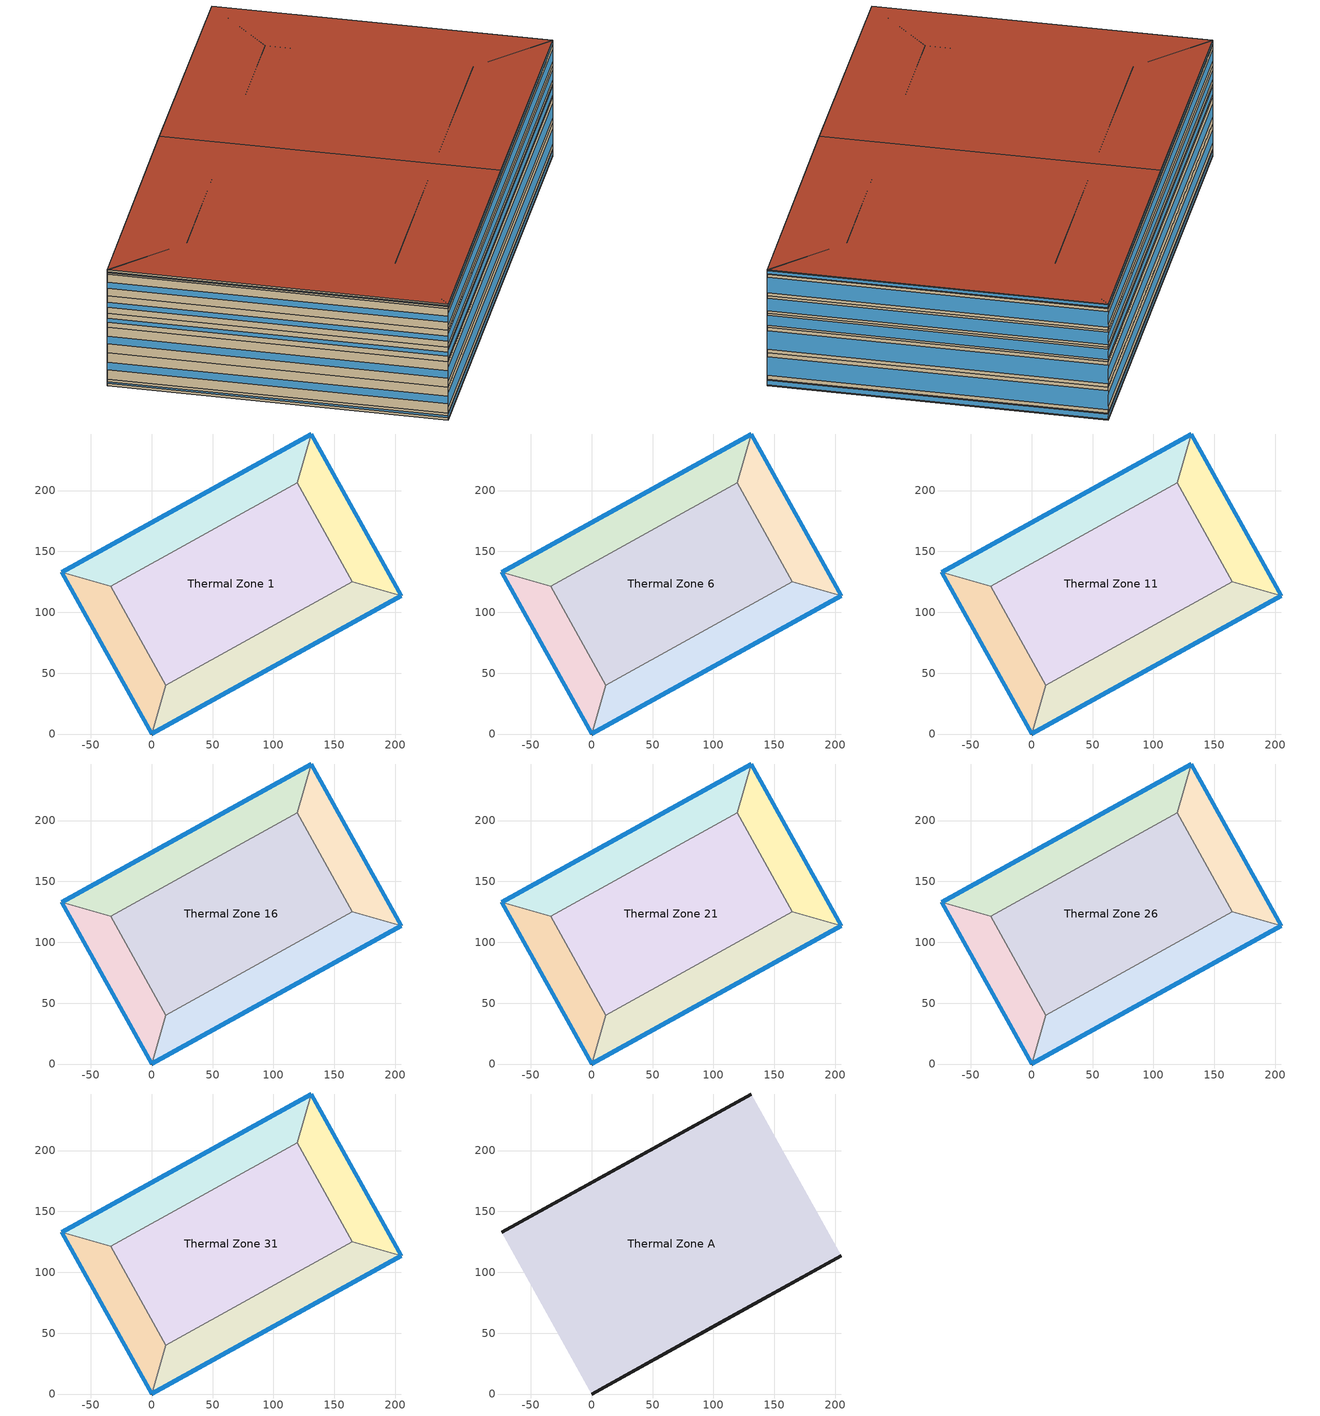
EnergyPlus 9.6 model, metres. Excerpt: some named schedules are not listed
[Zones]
Thermal Zone 1
 floor ground (ExtSlabCarpet): 11.53,40.21 -33.45,121.36 119.63,206.21 164.61,125.06 z0
 wall to Thermal Zone 5 (Interior Wall): -33.45,121.36 11.53,40.21 z0:3.4
 wall to Thermal Zone 3 (Interior Wall): 119.63,206.21 -33.45,121.36 z0:3.4
 wall to Thermal Zone 2 (Interior Wall): 164.61,125.06 119.63,206.21 z0:3.4
 wall to Thermal Zone 4 (Interior Wall): 11.53,40.21 164.61,125.06 z0:3.4
Thermal Zone 2
 floor ground (ExtSlabCarpet): 164.61,125.06 119.63,206.21 131.16,246.42 204.82,113.53 z0
 wall outside (Ext Wall): 204.82,113.53 131.16,246.42 z0:3.4
 wall to Thermal Zone 4 (Interior Wall): 164.61,125.06 204.82,113.53 z0:3.4
 wall to Thermal Zone 3 (Interior Wall): 131.16,246.42 119.63,206.21 z0:3.4
 window (Ext Window): 204.81,113.54 131.16,246.41 z0.48:2.92
Thermal Zone 3
 floor ground (ExtSlabCarpet): -33.45,121.36 -73.66,132.89 131.16,246.42 119.63,206.21 z0
 wall outside (Ext Wall): 131.16,246.42 -73.66,132.89 z0:3.4
 wall to Thermal Zone 5 (Interior Wall): -73.66,132.89 -33.45,121.36 z0:3.4
 window (Ext Window): 131.15,246.42 -73.65,132.89 z0.9:2.5
Thermal Zone 4
 floor ground (ExtSlabCarpet): 164.61,125.06 204.82,113.53 0,0 11.53,40.21 z0
 wall outside (Ext Wall): 0,0 204.82,113.53 z0:3.4
 wall to Thermal Zone 5 (Interior Wall): 11.53,40.21 0,0 z0:3.4
 window (Ext Window): 0.01,0 204.81,113.53 z0.82:2.58
Thermal Zone 5
 floor ground (ExtSlabCarpet): -73.66,132.89 -33.45,121.36 11.53,40.21 0,0 z0
 wall outside (Ext Wall): -73.66,132.89 0,0 z0:3.4
 window (Ext Window): -73.66,132.88 0,0.01 z1.21:2.19
Thermal Zone 6
 floor to Thermal Zone 1 (Interior Floor): 11.53,40.21 -33.45,121.36 119.63,206.21 164.61,125.06 z3.4
 wall to Thermal Zone 10 (Interior Wall): -33.45,121.36 11.53,40.21 z3.4:16.61
 wall to Thermal Zone 8 (Interior Wall): 119.63,206.21 -33.45,121.36 z3.4:16.61
 wall to Thermal Zone 7 (Interior Wall): 164.61,125.06 119.63,206.21 z3.4:16.61
 wall to Thermal Zone 9 (Interior Wall): 11.53,40.21 164.61,125.06 z3.4:16.61
Thermal Zone 7
 floor to Thermal Zone 2 (Interior Floor): 164.61,125.06 119.63,206.21 131.16,246.42 204.82,113.53 z3.4
 wall outside (Ext Wall): 204.82,113.53 131.16,246.42 z3.4:16.61
 wall to Thermal Zone 9 (Interior Wall): 164.61,125.06 204.82,113.53 z3.4:16.61
 wall to Thermal Zone 8 (Interior Wall): 131.16,246.42 119.63,206.21 z3.4:16.61
 window (Ext Window): 204.81,113.54 131.16,246.41 z5.25:14.76
Thermal Zone 8
 floor to Thermal Zone 3 (Interior Floor): -33.45,121.36 -73.66,132.89 131.16,246.42 119.63,206.21 z3.4
 wall outside (Ext Wall): 131.16,246.42 -73.66,132.89 z3.4:16.61
 wall to Thermal Zone 10 (Interior Wall): -73.66,132.89 -33.45,121.36 z3.4:16.61
 window (Ext Window): 131.15,246.42 -73.65,132.89 z6.9:13.11
Thermal Zone 9
 floor to Thermal Zone 4 (Interior Floor): 164.61,125.06 204.82,113.53 0,0 11.53,40.21 z3.4
 wall outside (Ext Wall): 0,0 204.82,113.53 z3.4:16.61
 wall to Thermal Zone 10 (Interior Wall): 11.53,40.21 0,0 z3.4:16.61
 window (Ext Window): 0.01,0 204.81,113.53 z6.57:13.44
Thermal Zone 10
 floor to Thermal Zone 5 (Interior Floor): -73.66,132.89 -33.45,121.36 11.53,40.21 0,0 z3.4
 wall outside (Ext Wall): -73.66,132.89 0,0 z3.4:16.61
 window (Ext Window): -73.66,132.88 0,0.01 z8.09:11.92
Thermal Zone 11
 floor to Thermal Zone 6 (Interior Floor): 11.53,40.21 -33.45,121.36 119.63,206.21 164.61,125.06 z16.61
 wall to Thermal Zone 15 (Interior Wall): -33.45,121.36 11.53,40.21 z16.61:29.55
 wall to Thermal Zone 13 (Interior Wall): 119.63,206.21 -33.45,121.36 z16.61:29.55
 wall to Thermal Zone 12 (Interior Wall): 164.61,125.06 119.63,206.21 z16.61:29.55
 wall to Thermal Zone 14 (Interior Wall): 11.53,40.21 164.61,125.06 z16.61:29.55
Thermal Zone 12
 floor to Thermal Zone 7 (Interior Floor): 164.61,125.06 119.63,206.21 131.16,246.42 204.82,113.53 z16.61
 wall outside (Ext Wall): 204.82,113.53 131.16,246.42 z16.61:29.55
 wall to Thermal Zone 14 (Interior Wall): 164.61,125.06 204.82,113.53 z16.61:29.55
 wall to Thermal Zone 13 (Interior Wall): 131.16,246.42 119.63,206.21 z16.61:29.55
 window (Ext Window): 204.81,113.54 131.16,246.41 z18.42:27.74
Thermal Zone 13
 floor to Thermal Zone 8 (Interior Floor): -33.45,121.36 -73.66,132.89 131.16,246.42 119.63,206.21 z16.61
 wall outside (Ext Wall): 131.16,246.42 -73.66,132.89 z16.61:29.55
 wall to Thermal Zone 15 (Interior Wall): -73.66,132.89 -33.45,121.36 z16.61:29.55
 window (Ext Window): 131.15,246.42 -73.65,132.89 z20.04:26.12
Thermal Zone 14
 floor to Thermal Zone 9 (Interior Floor): 164.61,125.06 204.82,113.53 0,0 11.53,40.21 z16.61
 wall outside (Ext Wall): 0,0 204.82,113.53 z16.61:29.55
 wall to Thermal Zone 15 (Interior Wall): 11.53,40.21 0,0 z16.61:29.55
 window (Ext Window): 0.01,0 204.81,113.53 z19.72:26.44
Thermal Zone 15
 floor to Thermal Zone 10 (Interior Floor): -73.66,132.89 -33.45,121.36 11.53,40.21 0,0 z16.61
 wall outside (Ext Wall): -73.66,132.89 0,0 z16.61:29.55
 window (Ext Window): -73.66,132.88 0,0.01 z21.2:24.96
Thermal Zone 16
 floor to Thermal Zone 11 (Interior Floor): 11.53,40.21 -33.45,121.36 119.63,206.21 164.61,125.06 z29.55
 wall to Thermal Zone 20 (Interior Wall): -33.45,121.36 11.53,40.21 z29.55:36.76
 wall to Thermal Zone 18 (Interior Wall): 119.63,206.21 -33.45,121.36 z29.55:36.76
 wall to Thermal Zone 17 (Interior Wall): 164.61,125.06 119.63,206.21 z29.55:36.76
 wall to Thermal Zone 19 (Interior Wall): 11.53,40.21 164.61,125.06 z29.55:36.76
Thermal Zone 17
 floor to Thermal Zone 12 (Interior Floor): 164.61,125.06 119.63,206.21 131.16,246.42 204.82,113.53 z29.55
 wall outside (Ext Wall): 204.82,113.53 131.16,246.42 z29.55:36.76
 wall to Thermal Zone 19 (Interior Wall): 164.61,125.06 204.82,113.53 z29.55:36.76
 wall to Thermal Zone 18 (Interior Wall): 131.16,246.42 119.63,206.21 z29.55:36.76
 window (Ext Window): 204.81,113.54 131.16,246.41 z30.56:35.75
Thermal Zone 18
 floor to Thermal Zone 13 (Interior Floor): -33.45,121.36 -73.66,132.89 131.16,246.42 119.63,206.21 z29.55
 wall outside (Ext Wall): 131.16,246.42 -73.66,132.89 z29.55:36.76
 wall to Thermal Zone 20 (Interior Wall): -73.66,132.89 -33.45,121.36 z29.55:36.76
 window (Ext Window): 131.15,246.42 -73.65,132.89 z31.46:34.85
Thermal Zone 19
 floor to Thermal Zone 14 (Interior Floor): 164.61,125.06 204.82,113.53 0,0 11.53,40.21 z29.55
 wall outside (Ext Wall): 0,0 204.82,113.53 z29.55:36.76
 wall to Thermal Zone 20 (Interior Wall): 11.53,40.21 0,0 z29.55:36.76
 window (Ext Window): 0.01,0 204.81,113.53 z31.28:35.03
Thermal Zone 20
 floor to Thermal Zone 15 (Interior Floor): -73.66,132.89 -33.45,121.36 11.53,40.21 0,0 z29.55
 wall outside (Ext Wall): -73.66,132.89 0,0 z29.55:36.76
 window (Ext Window): -73.66,132.88 0,0.01 z32.11:34.2
Thermal Zone 21
 floor to Thermal Zone 16 (Interior Floor): 11.53,40.21 -33.45,121.36 119.63,206.21 164.61,125.06 z36.76
 wall to Thermal Zone 25 (Interior Wall): -33.45,121.36 11.53,40.21 z36.76:45.44
 wall to Thermal Zone 23 (Interior Wall): 119.63,206.21 -33.45,121.36 z36.76:45.44
 wall to Thermal Zone 22 (Interior Wall): 164.61,125.06 119.63,206.21 z36.76:45.44
 wall to Thermal Zone 24 (Interior Wall): 11.53,40.21 164.61,125.06 z36.76:45.44
Thermal Zone 22
 floor to Thermal Zone 17 (Interior Floor): 164.61,125.06 119.63,206.21 131.16,246.42 204.82,113.53 z36.76
 wall outside (Ext Wall): 204.82,113.53 131.16,246.42 z36.76:45.44
 wall to Thermal Zone 24 (Interior Wall): 164.61,125.06 204.82,113.53 z36.76:45.44
 wall to Thermal Zone 23 (Interior Wall): 131.16,246.42 119.63,206.21 z36.76:45.44
 window (Ext Window): 204.81,113.54 131.16,246.41 z37.98:44.22
Thermal Zone 23
 floor to Thermal Zone 18 (Interior Floor): -33.45,121.36 -73.66,132.89 131.16,246.42 119.63,206.21 z36.76
 wall outside (Ext Wall): 131.16,246.42 -73.66,132.89 z36.76:45.44
 wall to Thermal Zone 25 (Interior Wall): -73.66,132.89 -33.45,121.36 z36.76:45.44
 window (Ext Window): 131.15,246.42 -73.65,132.89 z39.06:43.14
Thermal Zone 24
 floor to Thermal Zone 19 (Interior Floor): 164.61,125.06 204.82,113.53 0,0 11.53,40.21 z36.76
 wall outside (Ext Wall): 0,0 204.82,113.53 z36.76:45.44
 wall to Thermal Zone 25 (Interior Wall): 11.53,40.21 0,0 z36.76:45.44
 window (Ext Window): 0.01,0 204.81,113.53 z38.84:43.36
Thermal Zone 25
 floor to Thermal Zone 20 (Interior Floor): -73.66,132.89 -33.45,121.36 11.53,40.21 0,0 z36.76
 wall outside (Ext Wall): -73.66,132.89 0,0 z36.76:45.44
 window (Ext Window): -73.66,132.88 0,0.01 z39.84:42.36
Thermal Zone 26
 floor to Thermal Zone 21 (Interior Floor): 11.53,40.21 -33.45,121.36 119.63,206.21 164.61,125.06 z45.44
 wall to Thermal Zone 30 (Interior Wall): -33.45,121.36 11.53,40.21 z45.44:56.29
 wall to Thermal Zone 28 (Interior Wall): 119.63,206.21 -33.45,121.36 z45.44:56.29
 wall to Thermal Zone 27 (Interior Wall): 164.61,125.06 119.63,206.21 z45.44:56.29
 wall to Thermal Zone 29 (Interior Wall): 11.53,40.21 164.61,125.06 z45.44:56.29
Thermal Zone 27
 floor to Thermal Zone 22 (Interior Floor): 164.61,125.06 119.63,206.21 131.16,246.42 204.82,113.53 z45.44
 wall outside (Ext Wall): 204.82,113.53 131.16,246.42 z45.44:56.29
 wall to Thermal Zone 29 (Interior Wall): 164.61,125.06 204.82,113.53 z45.44:56.29
 wall to Thermal Zone 28 (Interior Wall): 131.16,246.42 119.63,206.21 z45.44:56.29
 window (Ext Window): 204.81,113.54 131.16,246.41 z46.96:54.77
Thermal Zone 28
 floor to Thermal Zone 23 (Interior Floor): -33.45,121.36 -73.66,132.89 131.16,246.42 119.63,206.21 z45.44
 wall outside (Ext Wall): 131.16,246.42 -73.66,132.89 z45.44:56.29
 wall to Thermal Zone 30 (Interior Wall): -73.66,132.89 -33.45,121.36 z45.44:56.29
 window (Ext Window): 131.15,246.42 -73.65,132.89 z48.32:53.41
Thermal Zone 29
 floor to Thermal Zone 24 (Interior Floor): 164.61,125.06 204.82,113.53 0,0 11.53,40.21 z45.44
 wall outside (Ext Wall): 0,0 204.82,113.53 z45.44:56.29
 wall to Thermal Zone 30 (Interior Wall): 11.53,40.21 0,0 z45.44:56.29
 window (Ext Window): 0.01,0 204.81,113.53 z48.04:53.69
Thermal Zone 30
 floor to Thermal Zone 25 (Interior Floor): -73.66,132.89 -33.45,121.36 11.53,40.21 0,0 z45.44
 wall outside (Ext Wall): -73.66,132.89 0,0 z45.44:56.29
 window (Ext Window): -73.66,132.88 0,0.01 z49.29:52.44
Thermal Zone 31
 floor to Thermal Zone 26 (Interior Floor): 11.53,40.21 -33.45,121.36 119.63,206.21 164.61,125.06 z56.29
 wall to Thermal Zone 35 (Interior Wall): -33.45,121.36 11.53,40.21 z56.29:58.57
 wall to Thermal Zone 33 (Interior Wall): 119.63,206.21 -33.45,121.36 z56.29:58.57
 wall to Thermal Zone 32 (Interior Wall): 164.61,125.06 119.63,206.21 z56.29:58.57
 wall to Thermal Zone 34 (Interior Wall): 11.53,40.21 164.61,125.06 z56.29:58.57
Thermal Zone 32
 floor to Thermal Zone 27 (Interior Floor): 164.61,125.06 119.63,206.21 131.16,246.42 204.82,113.53 z56.29
 wall outside (Ext Wall): 204.82,113.53 131.16,246.42 z56.29:58.57
 wall to Thermal Zone 34 (Interior Wall): 164.61,125.06 204.82,113.53 z56.29:58.57
 wall to Thermal Zone 33 (Interior Wall): 131.16,246.42 119.63,206.21 z56.29:58.57
 window (Ext Window): 204.81,113.54 131.16,246.41 z56.61:58.25
Thermal Zone 33
 floor to Thermal Zone 28 (Interior Floor): -33.45,121.36 -73.66,132.89 131.16,246.42 119.63,206.21 z56.29
 wall outside (Ext Wall): 131.16,246.42 -73.66,132.89 z56.29:58.57
 wall to Thermal Zone 35 (Interior Wall): -73.66,132.89 -33.45,121.36 z56.29:58.57
 window (Ext Window): 131.15,246.42 -73.65,132.89 z56.89:57.97
Thermal Zone 34
 floor to Thermal Zone 29 (Interior Floor): 164.61,125.06 204.82,113.53 0,0 11.53,40.21 z56.29
 wall outside (Ext Wall): 0,0 204.82,113.53 z56.29:58.57
 wall to Thermal Zone 35 (Interior Wall): 11.53,40.21 0,0 z56.29:58.57
 window (Ext Window): 0.01,0 204.81,113.53 z56.84:58.02
Thermal Zone 35
 floor to Thermal Zone 30 (Interior Floor): -73.66,132.89 -33.45,121.36 11.53,40.21 0,0 z56.29
 wall outside (Ext Wall): -73.66,132.89 0,0 z56.29:58.57
 window (Ext Window): -73.66,132.88 0,0.01 z57.1:57.76
Thermal Zone A
 floor to Thermal Zone 31 (Interior Floor): 11.53,40.21 -33.45,121.36 119.63,206.21 164.61,125.06 z58.57
 floor to Thermal Zone 32 (Interior Floor): 164.61,125.06 119.63,206.21 131.16,246.42 204.82,113.53 z58.57
 floor to Thermal Zone 33 (Interior Floor): -33.45,121.36 -73.66,132.89 131.16,246.42 119.63,206.21 z58.57
 floor to Thermal Zone 34 (Interior Floor): 164.61,125.06 204.82,113.53 0,0 11.53,40.21 z58.57
 floor to Thermal Zone 35 (Interior Floor): -73.66,132.89 -33.45,121.36 11.53,40.21 0,0 z58.57
 wall outside (Ext Wall): 0,0,58.57 204.82,113.53,58.57 102.41,56.77,59.5; -73.66,132.89,58.57 28.75,189.66,59.5 131.16,246.42,58.57
 roof outside (Ext Roof): 102.41,56.77,59.5 28.75,189.66,59.5 -73.66,132.89,58.57 0,0,58.57; 204.82,113.53,58.57 131.16,246.42,58.57 28.75,189.66,59.5 102.41,56.77,59.5
[Building]
Building 1: North Axis {deg}=-0
[Site:Location]
Washington Dc Dulles IntL Ar: Latitude {deg}=38.98; Longitude {deg}=-77.47; Time Zone {hr}=-5; Elevation {m}=82
[SizingPeriod:DesignDay] Month=7; Day of Month=21; Day Type=SummerDesignDay; Daily Dry-Bulb Temperature Range {deltaC}=14.4; Dry-Bulb Temperature Range Modifier Type=DefaultMultipliers; Barometric Pressure {Pa}=86790; Wind Speed {m/s}=5; Wind Direction {deg}=340; Rain Indicator=No; Snow Indicator=No; Daylight Saving Time Indicator=No; Solar Model Indicator=ASHRAETau; ASHRAE Clear Sky Optical Depth for Beam Irradiance (taub)=0.339; ASHRAE Clear Sky Optical Depth for Diffuse Irradiance (taud)=2.366; Begin Environment Reset Mode=FullResetAtBeginEnvironment
Name | Maximum Dry-Bulb Temperature {C} | Humidity Condition Type | Wetbulb or DewPoint at Maximum Dry-Bulb {C} | Enthalpy at Maximum Dry-Bulb {J/kg}
SALT-LAKE-CITY-IAP Ann Clg .4% Condns DB=>MWB | 36.5 | Wetbulb | 17.1
SALT-LAKE-CITY-IAP Ann Clg .4% Condns DP=>MDB | 22.5 | Dewpoint | 15.6
SALT-LAKE-CITY-IAP Ann Clg .4% Condns Enth=>MDB | 30.8 | Enthalpy |  | 59300
SALT-LAKE-CITY-IAP Ann Clg .4% Condns WB=>MDB | 31.2 | Wetbulb | 19
[Material] Thermal Absorptance=0.9
Name | Roughness | Thickness m | Conductivity W/m-K | Density kg/m3 | Specific Heat J/kg-K | Solar Absorptance | Visible Absorptance
wall concrete | MediumRough | 0.398 | 0.5 | 2243 | 837 | 0.65 | 0.65
roof concrete | MediumRough | 0.401 | 0.5 | 2243 | 837 | 0.65 | 0.65
Wall Insulation [37] | MediumRough | 0.0681 | 0.0432 | 91 | 837 | 0.5 | 0.5
Roof Insulation [25] | MediumRough | 0.263 | 0.049 | 265 | 836.8 | 0.7 | 0.7
F16 Acoustic tile | MediumSmooth | 0.0191 | 0.06 | 368 | 590 | 0.3 | 0.3
M11 100mm lightweight concrete | MediumRough | 0.1016 | 0.53 | 1280 | 840 | 0.5 | 0.5
MAT-CC05 4 HW CONCRETE | Rough | 0.1016 | 1.311 | 2240 | 836.8 | 0.85 | 0.85
G01a 19mm gypsum board | MediumSmooth | 0.019 | 0.16 | 800 | 1090 | 0.4 | 0.4
[Material:AirGap]
Name | Thermal Resistance m2-K/W
F04 Wall air space resistance | 0.15
F05 Ceiling air space resistance | 0.18
[Material:NoMass]
CP02 CARPET PAD: Roughness=Smooth; Thermal Resistance m2-K/W=0.1; Thermal Absorptance=0.9; Solar Absorptance=0.8; Visible Absorptance=0.8
[WindowMaterial:SimpleGlazingSystem]
Window Material Simple Glazing System: U-Factor W/m2-K=1.51; Solar Heat Gain Coefficient=0.25
[Construction]
Ext Roof: roof concrete, Roof Insulation [25]
Ext Wall: wall concrete, Wall Insulation [37]
Ext Window: Window Material Simple Glazing System
ExtSlabCarpet: MAT-CC05 4 HW CONCRETE, CP02 CARPET PAD
Interior Floor: F16 Acoustic tile, F05 Ceiling air space resistance, M11 100mm lightweight concrete
Interior Wall: G01a 19mm gypsum board, F04 Wall air space resistance, G01a 19mm gypsum board
[Zone]
Thermal Zone 1; Thermal Zone 2; Thermal Zone 3; Thermal Zone 4; Thermal Zone 5: 331, 0, 0, 0, , 1, , , , , , Yes
Thermal Zone 6; Thermal Zone 7; Thermal Zone 8; Thermal Zone 9; Thermal Zone 10: 331, 0, 0, 3.4, , 1, , , , , , Yes
Thermal Zone 11; Thermal Zone 12; Thermal Zone 13; Thermal Zone 14; Thermal Zone 15: 331, 0, 0, 16.61, , 1, , , , , , Yes
Thermal Zone 16; Thermal Zone 17; Thermal Zone 18; Thermal Zone 19; Thermal Zone 20: 331, 0, 0, 29.55, , 1, , , , , , Yes
Thermal Zone 21; Thermal Zone 22; Thermal Zone 23; Thermal Zone 24; Thermal Zone 25: 331, 0, 0, 36.76, , 1, , , , , , Yes
Thermal Zone 26; Thermal Zone 27; Thermal Zone 28; Thermal Zone 29; Thermal Zone 30: 331, 0, 0, 45.44, , 1, , , , , , Yes
Thermal Zone 31; Thermal Zone 32; Thermal Zone 33; Thermal Zone 34; Thermal Zone 35: 331, 0, 0, 56.29, , 1, , , , , , Yes
Thermal Zone A: 331, 0, 0, 58.57, , 1, , , , , , No
[ZoneControl:Thermostat] Temperature Difference Between Cutout And Setpoint deltaC=0
Name | Zone or ZoneList | Control Type Schedule | Control 1
Thermal Zone 1 Thermostat | Thermal Zone 1 | Thermal Zone 1 Thermostat Schedule | Thermostat Setpoint Dual Setpoint 1
Thermal Zone 2 Thermostat | Thermal Zone 2 | Thermal Zone 2 Thermostat Schedule | Thermostat Setpoint Dual Setpoint 2
Thermal Zone 3 Thermostat | Thermal Zone 3 | Thermal Zone 3 Thermostat Schedule | Thermostat Setpoint Dual Setpoint 3
Thermal Zone 4 Thermostat | Thermal Zone 4 | Thermal Zone 4 Thermostat Schedule | Thermostat Setpoint Dual Setpoint 4
Thermal Zone 5 Thermostat | Thermal Zone 5 | Thermal Zone 5 Thermostat Schedule | Thermostat Setpoint Dual Setpoint 5
Thermal Zone 6 Thermostat | Thermal Zone 6 | Thermal Zone 6 Thermostat Schedule | Thermostat Setpoint Dual Setpoint 6
Thermal Zone 7 Thermostat | Thermal Zone 7 | Thermal Zone 7 Thermostat Schedule | Thermostat Setpoint Dual Setpoint 7
Thermal Zone 8 Thermostat | Thermal Zone 8 | Thermal Zone 8 Thermostat Schedule | Thermostat Setpoint Dual Setpoint 8
Thermal Zone 9 Thermostat | Thermal Zone 9 | Thermal Zone 9 Thermostat Schedule | Thermostat Setpoint Dual Setpoint 9
Thermal Zone 10 Thermostat | Thermal Zone 10 | Thermal Zone 10 Thermostat Schedule | Thermostat Setpoint Dual Setpoint 10
Thermal Zone 11 Thermostat | Thermal Zone 11 | Thermal Zone 11 Thermostat Schedule | Thermostat Setpoint Dual Setpoint 11
Thermal Zone 12 Thermostat | Thermal Zone 12 | Thermal Zone 12 Thermostat Schedule | Thermostat Setpoint Dual Setpoint 12
Thermal Zone 13 Thermostat | Thermal Zone 13 | Thermal Zone 13 Thermostat Schedule | Thermostat Setpoint Dual Setpoint 13
Thermal Zone 14 Thermostat | Thermal Zone 14 | Thermal Zone 14 Thermostat Schedule | Thermostat Setpoint Dual Setpoint 14
Thermal Zone 15 Thermostat | Thermal Zone 15 | Thermal Zone 15 Thermostat Schedule | Thermostat Setpoint Dual Setpoint 15
Thermal Zone 16 Thermostat | Thermal Zone 16 | Thermal Zone 16 Thermostat Schedule | Thermostat Setpoint Dual Setpoint 16
Thermal Zone 17 Thermostat | Thermal Zone 17 | Thermal Zone 17 Thermostat Schedule | Thermostat Setpoint Dual Setpoint 17
Thermal Zone 18 Thermostat | Thermal Zone 18 | Thermal Zone 18 Thermostat Schedule | Thermostat Setpoint Dual Setpoint 18
Thermal Zone 19 Thermostat | Thermal Zone 19 | Thermal Zone 19 Thermostat Schedule | Thermostat Setpoint Dual Setpoint 19
Thermal Zone 20 Thermostat | Thermal Zone 20 | Thermal Zone 20 Thermostat Schedule | Thermostat Setpoint Dual Setpoint 20
Thermal Zone 21 Thermostat | Thermal Zone 21 | Thermal Zone 21 Thermostat Schedule | Thermostat Setpoint Dual Setpoint 21
Thermal Zone 22 Thermostat | Thermal Zone 22 | Thermal Zone 22 Thermostat Schedule | Thermostat Setpoint Dual Setpoint 22
Thermal Zone 23 Thermostat | Thermal Zone 23 | Thermal Zone 23 Thermostat Schedule | Thermostat Setpoint Dual Setpoint 23
Thermal Zone 24 Thermostat | Thermal Zone 24 | Thermal Zone 24 Thermostat Schedule | Thermostat Setpoint Dual Setpoint 24
Thermal Zone 25 Thermostat | Thermal Zone 25 | Thermal Zone 25 Thermostat Schedule | Thermostat Setpoint Dual Setpoint 25
Thermal Zone 26 Thermostat | Thermal Zone 26 | Thermal Zone 26 Thermostat Schedule | Thermostat Setpoint Dual Setpoint 26
Thermal Zone 27 Thermostat | Thermal Zone 27 | Thermal Zone 27 Thermostat Schedule | Thermostat Setpoint Dual Setpoint 27
Thermal Zone 28 Thermostat | Thermal Zone 28 | Thermal Zone 28 Thermostat Schedule | Thermostat Setpoint Dual Setpoint 28
Thermal Zone 29 Thermostat | Thermal Zone 29 | Thermal Zone 29 Thermostat Schedule | Thermostat Setpoint Dual Setpoint 29
Thermal Zone 30 Thermostat | Thermal Zone 30 | Thermal Zone 30 Thermostat Schedule | Thermostat Setpoint Dual Setpoint 30
Thermal Zone 31 Thermostat | Thermal Zone 31 | Thermal Zone 31 Thermostat Schedule | Thermostat Setpoint Dual Setpoint 31
Thermal Zone 32 Thermostat | Thermal Zone 32 | Thermal Zone 32 Thermostat Schedule | Thermostat Setpoint Dual Setpoint 32
Thermal Zone 33 Thermostat | Thermal Zone 33 | Thermal Zone 33 Thermostat Schedule | Thermostat Setpoint Dual Setpoint 33
Thermal Zone 34 Thermostat | Thermal Zone 34 | Thermal Zone 34 Thermostat Schedule | Thermostat Setpoint Dual Setpoint 34
Thermal Zone 35 Thermostat | Thermal Zone 35 | Thermal Zone 35 Thermostat Schedule | Thermostat Setpoint Dual Setpoint 35
[ThermostatSetpoint:DualSetpoint]
Name | Heating Setpoint Temperature Schedule | Cooling Setpoint Temperature Schedule
Thermostat Setpoint Dual Setpoint 1 | HtgSetp 1 | ClgSetp 1
Thermostat Setpoint Dual Setpoint 2 | HtgSetp 2 | ClgSetp 2
Thermostat Setpoint Dual Setpoint 3 | HtgSetp 3 | ClgSetp 3
Thermostat Setpoint Dual Setpoint 4 | HtgSetp 4 | ClgSetp 4
Thermostat Setpoint Dual Setpoint 5 | HtgSetp 5 | ClgSetp 5
Thermostat Setpoint Dual Setpoint 6 | HtgSetp 6 | ClgSetp 6
Thermostat Setpoint Dual Setpoint 7 | HtgSetp 7 | ClgSetp 7
Thermostat Setpoint Dual Setpoint 8 | HtgSetp 8 | ClgSetp 8
Thermostat Setpoint Dual Setpoint 9 | HtgSetp 9 | ClgSetp 9
Thermostat Setpoint Dual Setpoint 10 | HtgSetp 10 | ClgSetp 10
Thermostat Setpoint Dual Setpoint 11 | HtgSetp 11 | ClgSetp 11
Thermostat Setpoint Dual Setpoint 12 | HtgSetp 12 | ClgSetp 12
Thermostat Setpoint Dual Setpoint 13 | HtgSetp 13 | ClgSetp 13
Thermostat Setpoint Dual Setpoint 14 | HtgSetp 14 | ClgSetp 14
Thermostat Setpoint Dual Setpoint 15 | HtgSetp 15 | ClgSetp 15
Thermostat Setpoint Dual Setpoint 16 | HtgSetp 16 | ClgSetp 16
Thermostat Setpoint Dual Setpoint 17 | HtgSetp 17 | ClgSetp 17
Thermostat Setpoint Dual Setpoint 18 | HtgSetp 18 | ClgSetp 18
Thermostat Setpoint Dual Setpoint 19 | HtgSetp 19 | ClgSetp 19
Thermostat Setpoint Dual Setpoint 20 | HtgSetp 20 | ClgSetp 20
Thermostat Setpoint Dual Setpoint 21 | HtgSetp 21 | ClgSetp 21
Thermostat Setpoint Dual Setpoint 22 | HtgSetp 22 | ClgSetp 22
Thermostat Setpoint Dual Setpoint 23 | HtgSetp 23 | ClgSetp 23
Thermostat Setpoint Dual Setpoint 24 | HtgSetp 24 | ClgSetp 24
Thermostat Setpoint Dual Setpoint 25 | HtgSetp 25 | ClgSetp 25
Thermostat Setpoint Dual Setpoint 26 | HtgSetp 26 | ClgSetp 26
Thermostat Setpoint Dual Setpoint 27 | HtgSetp 27 | ClgSetp 27
Thermostat Setpoint Dual Setpoint 28 | HtgSetp 28 | ClgSetp 28
Thermostat Setpoint Dual Setpoint 29 | HtgSetp 29 | ClgSetp 29
Thermostat Setpoint Dual Setpoint 30 | HtgSetp 30 | ClgSetp 30
Thermostat Setpoint Dual Setpoint 31 | HtgSetp 31 | ClgSetp 31
Thermostat Setpoint Dual Setpoint 32 | HtgSetp 32 | ClgSetp 32
Thermostat Setpoint Dual Setpoint 33 | HtgSetp 33 | ClgSetp 33
Thermostat Setpoint Dual Setpoint 34 | HtgSetp 34 | ClgSetp 34
Thermostat Setpoint Dual Setpoint 35 | HtgSetp 35 | ClgSetp 35
[Zone equipment]
Thermal Zone 1: VRF Zone Terminal 1
Thermal Zone 2: VRF Zone Terminal 2
Thermal Zone 3: VRF Zone Terminal 3
Thermal Zone 4: VRF Zone Terminal 4
Thermal Zone 5: VRF Zone Terminal 5
Thermal Zone 6: VRF Zone Terminal 6
Thermal Zone 7: VRF Zone Terminal 7
Thermal Zone 8: VRF Zone Terminal 8
Thermal Zone 9: VRF Zone Terminal 9
Thermal Zone 10: VRF Zone Terminal 10
Thermal Zone 11: VRF Zone Terminal 11
Thermal Zone 12: VRF Zone Terminal 12
Thermal Zone 13: VRF Zone Terminal 13
Thermal Zone 14: VRF Zone Terminal 14
Thermal Zone 15: VRF Zone Terminal 15
Thermal Zone 16: VRF Zone Terminal 16
Thermal Zone 17: VRF Zone Terminal 17
Thermal Zone 18: VRF Zone Terminal 18
Thermal Zone 19: VRF Zone Terminal 19
Thermal Zone 20: VRF Zone Terminal 20
Thermal Zone 21: VRF Zone Terminal 21
Thermal Zone 22: VRF Zone Terminal 22
Thermal Zone 23: VRF Zone Terminal 23
Thermal Zone 24: VRF Zone Terminal 24
Thermal Zone 25: VRF Zone Terminal 25
Thermal Zone 26: VRF Zone Terminal 26
Thermal Zone 27: VRF Zone Terminal 27
Thermal Zone 28: VRF Zone Terminal 28
Thermal Zone 29: VRF Zone Terminal 29
Thermal Zone 30: VRF Zone Terminal 30
Thermal Zone 31: VRF Zone Terminal 31
Thermal Zone 32: VRF Zone Terminal 32
Thermal Zone 33: VRF Zone Terminal 33
Thermal Zone 34: VRF Zone Terminal 34
Thermal Zone 35: VRF Zone Terminal 35
[Sizing:Zone] Zone Cooling Design Supply Air Temperature Input Method=SupplyAirTemperature; Zone Cooling Design Supply Air Temperature C=13.8; Zone Cooling Design Supply Air Temperature Difference deltaC=11.11; Zone Heating Design Supply Air Temperature Input Method=SupplyAirTemperature; Zone Heating Design Supply Air Temperature C=47.1; Zone Heating Design Supply Air Temperature Difference deltaC=11.11; Zone Cooling Design Supply Air Humidity Ratio kgWater/kgDryAir=0.0085; Zone Heating Design Supply Air Humidity Ratio kgWater/kgDryAir=0.008; Cooling Design Air Flow Method=DesignDay; Cooling Design Air Flow Rate m3/s=0; Cooling Minimum Air Flow per Zone Floor Area m3/s-m2=0.000762; Cooling Minimum Air Flow m3/s=0; Cooling Minimum Air Flow Fraction=0; Heating Design Air Flow Method=DesignDay; Heating Design Air Flow Rate m3/s=0; Heating Maximum Air Flow per Zone Floor Area m3/s-m2=0.002032; Heating Maximum Air Flow m3/s=0.141576; Heating Maximum Air Flow Fraction=0.3; Account for Dedicated Outdoor Air System=No
Name | Design Specification Outdoor Air Object
Thermal Zone 1 | Ventilation 1
Thermal Zone 2 | Ventilation 2
Thermal Zone 3 | Ventilation 3
Thermal Zone 4 | Ventilation 4
Thermal Zone 5 | Ventilation 5
Thermal Zone 6 | Ventilation 6
Thermal Zone 7 | Ventilation 7
Thermal Zone 8 | Ventilation 8
Thermal Zone 9 | Ventilation 9
Thermal Zone 10 | Ventilation 10
Thermal Zone 11 | Ventilation 11
Thermal Zone 12 | Ventilation 12
Thermal Zone 13 | Ventilation 13
Thermal Zone 14 | Ventilation 14
Thermal Zone 15 | Ventilation 15
Thermal Zone 16 | Ventilation 16
Thermal Zone 17 | Ventilation 17
Thermal Zone 18 | Ventilation 18
Thermal Zone 19 | Ventilation 19
Thermal Zone 20 | Ventilation 20
Thermal Zone 21 | Ventilation 21
Thermal Zone 22 | Ventilation 22
Thermal Zone 23 | Ventilation 23
Thermal Zone 24 | Ventilation 24
Thermal Zone 25 | Ventilation 25
Thermal Zone 26 | Ventilation 26
Thermal Zone 27 | Ventilation 27
Thermal Zone 28 | Ventilation 28
Thermal Zone 29 | Ventilation 29
Thermal Zone 30 | Ventilation 30
Thermal Zone 31 | Ventilation 31
Thermal Zone 32 | Ventilation 32
Thermal Zone 33 | Ventilation 33
Thermal Zone 34 | Ventilation 34
Thermal Zone 35 | Ventilation 35
[DesignSpecification:OutdoorAir] Outdoor Air Method=Sum; Outdoor Air Flow per Person m3/s-person=0; Outdoor Air Flow per Zone Floor Area m3/s-m2=0; Outdoor Air Flow per Zone m3/s=0; Outdoor Air Flow Air Changes per Hour 1/hr=2.56
Ventilation 1; Ventilation 2; Ventilation 3; Ventilation 4; Ventilation 5; Ventilation 6; Ventilation 7; Ventilation 8; Ventilation 9; Ventilation 10; Ventilation 11; Ventilation 12; Ventilation 13; Ventilation 14; Ventilation 15; Ventilation 16; Ventilation 17; Ventilation 18; Ventilation 19; Ventilation 20; Ventilation 21; Ventilation 22; Ventilation 23; Ventilation 24; Ventilation 25; Ventilation 26; Ventilation 27; Ventilation 28; Ventilation 29; Ventilation 30; Ventilation 31; Ventilation 32; Ventilation 33; Ventilation 34; Ventilation 35
[Schedule:Week:Daily]
HtgSetp 1 Week Rule - Jan1-Dec31: HtgSetp Default Schedule 1, HtgSetp Default Schedule 1, HtgSetp Default Schedule 1, HtgSetp Default Schedule 1, HtgSetp Default Schedule 1, HtgSetp Default Schedule 1, HtgSetp Default Schedule 1, HtgSetp Default Schedule 1, HtgSetp Summer Design Day 1, HtgSetp Winter Design Day 1, HtgSetp Default Schedule 1, HtgSetp Default Schedule 1
ClgSetp 1 Week Rule - Jan1-Dec31: ClgSetp Default Schedule 1, ClgSetp Default Schedule 1, ClgSetp Default Schedule 1, ClgSetp Default Schedule 1, ClgSetp Default Schedule 1, ClgSetp Default Schedule 1, ClgSetp Default Schedule 1, ClgSetp Default Schedule 1, ClgSetp Summer Design Day 1, ClgSetp Winter Design Day 1, ClgSetp Default Schedule 1, ClgSetp Default Schedule 1
HtgSetp 2 Week Rule - Jan1-Dec31: HtgSetp Default Schedule 2, HtgSetp Default Schedule 2, HtgSetp Default Schedule 2, HtgSetp Default Schedule 2, HtgSetp Default Schedule 2, HtgSetp Default Schedule 2, HtgSetp Default Schedule 2, HtgSetp Default Schedule 2, HtgSetp Summer Design Day 2, HtgSetp Winter Design Day 2, HtgSetp Default Schedule 2, HtgSetp Default Schedule 2
ClgSetp 2 Week Rule - Jan1-Dec31: ClgSetp Default Schedule 2, ClgSetp Default Schedule 2, ClgSetp Default Schedule 2, ClgSetp Default Schedule 2, ClgSetp Default Schedule 2, ClgSetp Default Schedule 2, ClgSetp Default Schedule 2, ClgSetp Default Schedule 2, ClgSetp Summer Design Day 2, ClgSetp Winter Design Day 2, ClgSetp Default Schedule 2, ClgSetp Default Schedule 2
HtgSetp 3 Week Rule - Jan1-Dec31: HtgSetp Default Schedule 3, HtgSetp Default Schedule 3, HtgSetp Default Schedule 3, HtgSetp Default Schedule 3, HtgSetp Default Schedule 3, HtgSetp Default Schedule 3, HtgSetp Default Schedule 3, HtgSetp Default Schedule 3, HtgSetp Summer Design Day 3, HtgSetp Winter Design Day 3, HtgSetp Default Schedule 3, HtgSetp Default Schedule 3
ClgSetp 3 Week Rule - Jan1-Dec31: ClgSetp Default Schedule 3, ClgSetp Default Schedule 3, ClgSetp Default Schedule 3, ClgSetp Default Schedule 3, ClgSetp Default Schedule 3, ClgSetp Default Schedule 3, ClgSetp Default Schedule 3, ClgSetp Default Schedule 3, ClgSetp Summer Design Day 3, ClgSetp Winter Design Day 3, ClgSetp Default Schedule 3, ClgSetp Default Schedule 3
HtgSetp 4 Week Rule - Jan1-Dec31: HtgSetp Default Schedule 4, HtgSetp Default Schedule 4, HtgSetp Default Schedule 4, HtgSetp Default Schedule 4, HtgSetp Default Schedule 4, HtgSetp Default Schedule 4, HtgSetp Default Schedule 4, HtgSetp Default Schedule 4, HtgSetp Summer Design Day 4, HtgSetp Winter Design Day 4, HtgSetp Default Schedule 4, HtgSetp Default Schedule 4
ClgSetp 4 Week Rule - Jan1-Dec31: ClgSetp Default Schedule 4, ClgSetp Default Schedule 4, ClgSetp Default Schedule 4, ClgSetp Default Schedule 4, ClgSetp Default Schedule 4, ClgSetp Default Schedule 4, ClgSetp Default Schedule 4, ClgSetp Default Schedule 4, ClgSetp Summer Design Day 4, ClgSetp Winter Design Day 4, ClgSetp Default Schedule 4, ClgSetp Default Schedule 4
HtgSetp 5 Week Rule - Jan1-Dec31: HtgSetp Default Schedule 5, HtgSetp Default Schedule 5, HtgSetp Default Schedule 5, HtgSetp Default Schedule 5, HtgSetp Default Schedule 5, HtgSetp Default Schedule 5, HtgSetp Default Schedule 5, HtgSetp Default Schedule 5, HtgSetp Summer Design Day 5, HtgSetp Winter Design Day 5, HtgSetp Default Schedule 5, HtgSetp Default Schedule 5
ClgSetp 5 Week Rule - Jan1-Dec31: ClgSetp Default Schedule 5, ClgSetp Default Schedule 5, ClgSetp Default Schedule 5, ClgSetp Default Schedule 5, ClgSetp Default Schedule 5, ClgSetp Default Schedule 5, ClgSetp Default Schedule 5, ClgSetp Default Schedule 5, ClgSetp Summer Design Day 5, ClgSetp Winter Design Day 5, ClgSetp Default Schedule 5, ClgSetp Default Schedule 5
HtgSetp 6 Week Rule - Jan1-Dec31: HtgSetp Default Schedule 6, HtgSetp Default Schedule 6, HtgSetp Default Schedule 6, HtgSetp Default Schedule 6, HtgSetp Default Schedule 6, HtgSetp Default Schedule 6, HtgSetp Default Schedule 6, HtgSetp Default Schedule 6, HtgSetp Summer Design Day 6, HtgSetp Winter Design Day 6, HtgSetp Default Schedule 6, HtgSetp Default Schedule 6
ClgSetp 6 Week Rule - Jan1-Dec31: ClgSetp Default Schedule 6, ClgSetp Default Schedule 6, ClgSetp Default Schedule 6, ClgSetp Default Schedule 6, ClgSetp Default Schedule 6, ClgSetp Default Schedule 6, ClgSetp Default Schedule 6, ClgSetp Default Schedule 6, ClgSetp Summer Design Day 6, ClgSetp Winter Design Day 6, ClgSetp Default Schedule 6, ClgSetp Default Schedule 6
HtgSetp 7 Week Rule - Jan1-Dec31: HtgSetp Default Schedule 7, HtgSetp Default Schedule 7, HtgSetp Default Schedule 7, HtgSetp Default Schedule 7, HtgSetp Default Schedule 7, HtgSetp Default Schedule 7, HtgSetp Default Schedule 7, HtgSetp Default Schedule 7, HtgSetp Summer Design Day 7, HtgSetp Winter Design Day 7, HtgSetp Default Schedule 7, HtgSetp Default Schedule 7
ClgSetp 7 Week Rule - Jan1-Dec31: ClgSetp Default Schedule 7, ClgSetp Default Schedule 7, ClgSetp Default Schedule 7, ClgSetp Default Schedule 7, ClgSetp Default Schedule 7, ClgSetp Default Schedule 7, ClgSetp Default Schedule 7, ClgSetp Default Schedule 7, ClgSetp Summer Design Day 7, ClgSetp Winter Design Day 7, ClgSetp Default Schedule 7, ClgSetp Default Schedule 7
HtgSetp 8 Week Rule - Jan1-Dec31: HtgSetp Default Schedule 8, HtgSetp Default Schedule 8, HtgSetp Default Schedule 8, HtgSetp Default Schedule 8, HtgSetp Default Schedule 8, HtgSetp Default Schedule 8, HtgSetp Default Schedule 8, HtgSetp Default Schedule 8, HtgSetp Summer Design Day 8, HtgSetp Winter Design Day 8, HtgSetp Default Schedule 8, HtgSetp Default Schedule 8
ClgSetp 8 Week Rule - Jan1-Dec31: ClgSetp Default Schedule 8, ClgSetp Default Schedule 8, ClgSetp Default Schedule 8, ClgSetp Default Schedule 8, ClgSetp Default Schedule 8, ClgSetp Default Schedule 8, ClgSetp Default Schedule 8, ClgSetp Default Schedule 8, ClgSetp Summer Design Day 8, ClgSetp Winter Design Day 8, ClgSetp Default Schedule 8, ClgSetp Default Schedule 8
HtgSetp 9 Week Rule - Jan1-Dec31: HtgSetp Default Schedule 9, HtgSetp Default Schedule 9, HtgSetp Default Schedule 9, HtgSetp Default Schedule 9, HtgSetp Default Schedule 9, HtgSetp Default Schedule 9, HtgSetp Default Schedule 9, HtgSetp Default Schedule 9, HtgSetp Summer Design Day 9, HtgSetp Winter Design Day 9, HtgSetp Default Schedule 9, HtgSetp Default Schedule 9
ClgSetp 9 Week Rule - Jan1-Dec31: ClgSetp Default Schedule 9, ClgSetp Default Schedule 9, ClgSetp Default Schedule 9, ClgSetp Default Schedule 9, ClgSetp Default Schedule 9, ClgSetp Default Schedule 9, ClgSetp Default Schedule 9, ClgSetp Default Schedule 9, ClgSetp Summer Design Day 9, ClgSetp Winter Design Day 9, ClgSetp Default Schedule 9, ClgSetp Default Schedule 9
HtgSetp 10 Week Rule - Jan1-Dec31: HtgSetp Default Schedule 10, HtgSetp Default Schedule 10, HtgSetp Default Schedule 10, HtgSetp Default Schedule 10, HtgSetp Default Schedule 10, HtgSetp Default Schedule 10, HtgSetp Default Schedule 10, HtgSetp Default Schedule 10, HtgSetp Summer Design Day 10, HtgSetp Winter Design Day 10, HtgSetp Default Schedule 10, HtgSetp Default Schedule 10
ClgSetp 10 Week Rule - Jan1-Dec31: ClgSetp Default Schedule 10, ClgSetp Default Schedule 10, ClgSetp Default Schedule 10, ClgSetp Default Schedule 10, ClgSetp Default Schedule 10, ClgSetp Default Schedule 10, ClgSetp Default Schedule 10, ClgSetp Default Schedule 10, ClgSetp Summer Design Day 10, ClgSetp Winter Design Day 10, ClgSetp Default Schedule 10, ClgSetp Default Schedule 10
HtgSetp 11 Week Rule - Jan1-Dec31: HtgSetp Default Schedule 11, HtgSetp Default Schedule 11, HtgSetp Default Schedule 11, HtgSetp Default Schedule 11, HtgSetp Default Schedule 11, HtgSetp Default Schedule 11, HtgSetp Default Schedule 11, HtgSetp Default Schedule 11, HtgSetp Summer Design Day 11, HtgSetp Winter Design Day 11, HtgSetp Default Schedule 11, HtgSetp Default Schedule 11
ClgSetp 11 Week Rule - Jan1-Dec31: ClgSetp Default Schedule 11, ClgSetp Default Schedule 11, ClgSetp Default Schedule 11, ClgSetp Default Schedule 11, ClgSetp Default Schedule 11, ClgSetp Default Schedule 11, ClgSetp Default Schedule 11, ClgSetp Default Schedule 11, ClgSetp Summer Design Day 11, ClgSetp Winter Design Day 11, ClgSetp Default Schedule 11, ClgSetp Default Schedule 11
HtgSetp 12 Week Rule - Jan1-Dec31: HtgSetp Default Schedule 12, HtgSetp Default Schedule 12, HtgSetp Default Schedule 12, HtgSetp Default Schedule 12, HtgSetp Default Schedule 12, HtgSetp Default Schedule 12, HtgSetp Default Schedule 12, HtgSetp Default Schedule 12, HtgSetp Summer Design Day 12, HtgSetp Winter Design Day 12, HtgSetp Default Schedule 12, HtgSetp Default Schedule 12
ClgSetp 12 Week Rule - Jan1-Dec31: ClgSetp Default Schedule 12, ClgSetp Default Schedule 12, ClgSetp Default Schedule 12, ClgSetp Default Schedule 12, ClgSetp Default Schedule 12, ClgSetp Default Schedule 12, ClgSetp Default Schedule 12, ClgSetp Default Schedule 12, ClgSetp Summer Design Day 12, ClgSetp Winter Design Day 12, ClgSetp Default Schedule 12, ClgSetp Default Schedule 12
HtgSetp 13 Week Rule - Jan1-Dec31: HtgSetp Default Schedule 13, HtgSetp Default Schedule 13, HtgSetp Default Schedule 13, HtgSetp Default Schedule 13, HtgSetp Default Schedule 13, HtgSetp Default Schedule 13, HtgSetp Default Schedule 13, HtgSetp Default Schedule 13, HtgSetp Summer Design Day 13, HtgSetp Winter Design Day 13, HtgSetp Default Schedule 13, HtgSetp Default Schedule 13
ClgSetp 13 Week Rule - Jan1-Dec31: ClgSetp Default Schedule 13, ClgSetp Default Schedule 13, ClgSetp Default Schedule 13, ClgSetp Default Schedule 13, ClgSetp Default Schedule 13, ClgSetp Default Schedule 13, ClgSetp Default Schedule 13, ClgSetp Default Schedule 13, ClgSetp Summer Design Day 13, ClgSetp Winter Design Day 13, ClgSetp Default Schedule 13, ClgSetp Default Schedule 13
HtgSetp 14 Week Rule - Jan1-Dec31: HtgSetp Default Schedule 14, HtgSetp Default Schedule 14, HtgSetp Default Schedule 14, HtgSetp Default Schedule 14, HtgSetp Default Schedule 14, HtgSetp Default Schedule 14, HtgSetp Default Schedule 14, HtgSetp Default Schedule 14, HtgSetp Summer Design Day 14, HtgSetp Winter Design Day 14, HtgSetp Default Schedule 14, HtgSetp Default Schedule 14
ClgSetp 14 Week Rule - Jan1-Dec31: ClgSetp Default Schedule 14, ClgSetp Default Schedule 14, ClgSetp Default Schedule 14, ClgSetp Default Schedule 14, ClgSetp Default Schedule 14, ClgSetp Default Schedule 14, ClgSetp Default Schedule 14, ClgSetp Default Schedule 14, ClgSetp Summer Design Day 14, ClgSetp Winter Design Day 14, ClgSetp Default Schedule 14, ClgSetp Default Schedule 14
HtgSetp 15 Week Rule - Jan1-Dec31: HtgSetp Default Schedule 15, HtgSetp Default Schedule 15, HtgSetp Default Schedule 15, HtgSetp Default Schedule 15, HtgSetp Default Schedule 15, HtgSetp Default Schedule 15, HtgSetp Default Schedule 15, HtgSetp Default Schedule 15, HtgSetp Summer Design Day 15, HtgSetp Winter Design Day 15, HtgSetp Default Schedule 15, HtgSetp Default Schedule 15
ClgSetp 15 Week Rule - Jan1-Dec31: ClgSetp Default Schedule 15, ClgSetp Default Schedule 15, ClgSetp Default Schedule 15, ClgSetp Default Schedule 15, ClgSetp Default Schedule 15, ClgSetp Default Schedule 15, ClgSetp Default Schedule 15, ClgSetp Default Schedule 15, ClgSetp Summer Design Day 15, ClgSetp Winter Design Day 15, ClgSetp Default Schedule 15, ClgSetp Default Schedule 15
HtgSetp 16 Week Rule - Jan1-Dec31: HtgSetp Default Schedule 16, HtgSetp Default Schedule 16, HtgSetp Default Schedule 16, HtgSetp Default Schedule 16, HtgSetp Default Schedule 16, HtgSetp Default Schedule 16, HtgSetp Default Schedule 16, HtgSetp Default Schedule 16, HtgSetp Summer Design Day 16, HtgSetp Winter Design Day 16, HtgSetp Default Schedule 16, HtgSetp Default Schedule 16
ClgSetp 16 Week Rule - Jan1-Dec31: ClgSetp Default Schedule 16, ClgSetp Default Schedule 16, ClgSetp Default Schedule 16, ClgSetp Default Schedule 16, ClgSetp Default Schedule 16, ClgSetp Default Schedule 16, ClgSetp Default Schedule 16, ClgSetp Default Schedule 16, ClgSetp Summer Design Day 16, ClgSetp Winter Design Day 16, ClgSetp Default Schedule 16, ClgSetp Default Schedule 16
HtgSetp 17 Week Rule - Jan1-Dec31: HtgSetp Default Schedule 17, HtgSetp Default Schedule 17, HtgSetp Default Schedule 17, HtgSetp Default Schedule 17, HtgSetp Default Schedule 17, HtgSetp Default Schedule 17, HtgSetp Default Schedule 17, HtgSetp Default Schedule 17, HtgSetp Summer Design Day 17, HtgSetp Winter Design Day 17, HtgSetp Default Schedule 17, HtgSetp Default Schedule 17
ClgSetp 17 Week Rule - Jan1-Dec31: ClgSetp Default Schedule 17, ClgSetp Default Schedule 17, ClgSetp Default Schedule 17, ClgSetp Default Schedule 17, ClgSetp Default Schedule 17, ClgSetp Default Schedule 17, ClgSetp Default Schedule 17, ClgSetp Default Schedule 17, ClgSetp Summer Design Day 17, ClgSetp Winter Design Day 17, ClgSetp Default Schedule 17, ClgSetp Default Schedule 17
HtgSetp 18 Week Rule - Jan1-Dec31: HtgSetp Default Schedule 18, HtgSetp Default Schedule 18, HtgSetp Default Schedule 18, HtgSetp Default Schedule 18, HtgSetp Default Schedule 18, HtgSetp Default Schedule 18, HtgSetp Default Schedule 18, HtgSetp Default Schedule 18, HtgSetp Summer Design Day 18, HtgSetp Winter Design Day 18, HtgSetp Default Schedule 18, HtgSetp Default Schedule 18
ClgSetp 18 Week Rule - Jan1-Dec31: ClgSetp Default Schedule 18, ClgSetp Default Schedule 18, ClgSetp Default Schedule 18, ClgSetp Default Schedule 18, ClgSetp Default Schedule 18, ClgSetp Default Schedule 18, ClgSetp Default Schedule 18, ClgSetp Default Schedule 18, ClgSetp Summer Design Day 18, ClgSetp Winter Design Day 18, ClgSetp Default Schedule 18, ClgSetp Default Schedule 18
HtgSetp 19 Week Rule - Jan1-Dec31: HtgSetp Default Schedule 19, HtgSetp Default Schedule 19, HtgSetp Default Schedule 19, HtgSetp Default Schedule 19, HtgSetp Default Schedule 19, HtgSetp Default Schedule 19, HtgSetp Default Schedule 19, HtgSetp Default Schedule 19, HtgSetp Summer Design Day 19, HtgSetp Winter Design Day 19, HtgSetp Default Schedule 19, HtgSetp Default Schedule 19
ClgSetp 19 Week Rule - Jan1-Dec31: ClgSetp Default Schedule 19, ClgSetp Default Schedule 19, ClgSetp Default Schedule 19, ClgSetp Default Schedule 19, ClgSetp Default Schedule 19, ClgSetp Default Schedule 19, ClgSetp Default Schedule 19, ClgSetp Default Schedule 19, ClgSetp Summer Design Day 19, ClgSetp Winter Design Day 19, ClgSetp Default Schedule 19, ClgSetp Default Schedule 19
HtgSetp 20 Week Rule - Jan1-Dec31: HtgSetp Default Schedule 20, HtgSetp Default Schedule 20, HtgSetp Default Schedule 20, HtgSetp Default Schedule 20, HtgSetp Default Schedule 20, HtgSetp Default Schedule 20, HtgSetp Default Schedule 20, HtgSetp Default Schedule 20, HtgSetp Summer Design Day 20, HtgSetp Winter Design Day 20, HtgSetp Default Schedule 20, HtgSetp Default Schedule 20
ClgSetp 20 Week Rule - Jan1-Dec31: ClgSetp Default Schedule 20, ClgSetp Default Schedule 20, ClgSetp Default Schedule 20, ClgSetp Default Schedule 20, ClgSetp Default Schedule 20, ClgSetp Default Schedule 20, ClgSetp Default Schedule 20, ClgSetp Default Schedule 20, ClgSetp Summer Design Day 20, ClgSetp Winter Design Day 20, ClgSetp Default Schedule 20, ClgSetp Default Schedule 20
HtgSetp 21 Week Rule - Jan1-Dec31: HtgSetp Default Schedule 21, HtgSetp Default Schedule 21, HtgSetp Default Schedule 21, HtgSetp Default Schedule 21, HtgSetp Default Schedule 21, HtgSetp Default Schedule 21, HtgSetp Default Schedule 21, HtgSetp Default Schedule 21, HtgSetp Summer Design Day 21, HtgSetp Winter Design Day 21, HtgSetp Default Schedule 21, HtgSetp Default Schedule 21
ClgSetp 21 Week Rule - Jan1-Dec31: ClgSetp Default Schedule 21, ClgSetp Default Schedule 21, ClgSetp Default Schedule 21, ClgSetp Default Schedule 21, ClgSetp Default Schedule 21, ClgSetp Default Schedule 21, ClgSetp Default Schedule 21, ClgSetp Default Schedule 21, ClgSetp Summer Design Day 21, ClgSetp Winter Design Day 21, ClgSetp Default Schedule 21, ClgSetp Default Schedule 21
HtgSetp 22 Week Rule - Jan1-Dec31: HtgSetp Default Schedule 22, HtgSetp Default Schedule 22, HtgSetp Default Schedule 22, HtgSetp Default Schedule 22, HtgSetp Default Schedule 22, HtgSetp Default Schedule 22, HtgSetp Default Schedule 22, HtgSetp Default Schedule 22, HtgSetp Summer Design Day 22, HtgSetp Winter Design Day 22, HtgSetp Default Schedule 22, HtgSetp Default Schedule 22
ClgSetp 22 Week Rule - Jan1-Dec31: ClgSetp Default Schedule 22, ClgSetp Default Schedule 22, ClgSetp Default Schedule 22, ClgSetp Default Schedule 22, ClgSetp Default Schedule 22, ClgSetp Default Schedule 22, ClgSetp Default Schedule 22, ClgSetp Default Schedule 22, ClgSetp Summer Design Day 22, ClgSetp Winter Design Day 22, ClgSetp Default Schedule 22, ClgSetp Default Schedule 22
HtgSetp 23 Week Rule - Jan1-Dec31: HtgSetp Default Schedule 23, HtgSetp Default Schedule 23, HtgSetp Default Schedule 23, HtgSetp Default Schedule 23, HtgSetp Default Schedule 23, HtgSetp Default Schedule 23, HtgSetp Default Schedule 23, HtgSetp Default Schedule 23, HtgSetp Summer Design Day 23, HtgSetp Winter Design Day 23, HtgSetp Default Schedule 23, HtgSetp Default Schedule 23
ClgSetp 23 Week Rule - Jan1-Dec31: ClgSetp Default Schedule 23, ClgSetp Default Schedule 23, ClgSetp Default Schedule 23, ClgSetp Default Schedule 23, ClgSetp Default Schedule 23, ClgSetp Default Schedule 23, ClgSetp Default Schedule 23, ClgSetp Default Schedule 23, ClgSetp Summer Design Day 23, ClgSetp Winter Design Day 23, ClgSetp Default Schedule 23, ClgSetp Default Schedule 23
[Schedule:Year]
HtgSetp 1: HtgSetp 1 Week Rule - Jan1-Dec31, 1, 1, 12, 31
ClgSetp 1: ClgSetp 1 Week Rule - Jan1-Dec31, 1, 1, 12, 31
HtgSetp 2: HtgSetp 2 Week Rule - Jan1-Dec31, 1, 1, 12, 31
ClgSetp 2: ClgSetp 2 Week Rule - Jan1-Dec31, 1, 1, 12, 31
HtgSetp 3: HtgSetp 3 Week Rule - Jan1-Dec31, 1, 1, 12, 31
ClgSetp 3: ClgSetp 3 Week Rule - Jan1-Dec31, 1, 1, 12, 31
HtgSetp 4: HtgSetp 4 Week Rule - Jan1-Dec31, 1, 1, 12, 31
ClgSetp 4: ClgSetp 4 Week Rule - Jan1-Dec31, 1, 1, 12, 31
HtgSetp 5: HtgSetp 5 Week Rule - Jan1-Dec31, 1, 1, 12, 31
ClgSetp 5: ClgSetp 5 Week Rule - Jan1-Dec31, 1, 1, 12, 31
HtgSetp 6: HtgSetp 6 Week Rule - Jan1-Dec31, 1, 1, 12, 31
ClgSetp 6: ClgSetp 6 Week Rule - Jan1-Dec31, 1, 1, 12, 31
HtgSetp 7: HtgSetp 7 Week Rule - Jan1-Dec31, 1, 1, 12, 31
ClgSetp 7: ClgSetp 7 Week Rule - Jan1-Dec31, 1, 1, 12, 31
HtgSetp 8: HtgSetp 8 Week Rule - Jan1-Dec31, 1, 1, 12, 31
ClgSetp 8: ClgSetp 8 Week Rule - Jan1-Dec31, 1, 1, 12, 31
HtgSetp 9: HtgSetp 9 Week Rule - Jan1-Dec31, 1, 1, 12, 31
ClgSetp 9: ClgSetp 9 Week Rule - Jan1-Dec31, 1, 1, 12, 31
HtgSetp 10: HtgSetp 10 Week Rule - Jan1-Dec31, 1, 1, 12, 31
ClgSetp 10: ClgSetp 10 Week Rule - Jan1-Dec31, 1, 1, 12, 31
HtgSetp 11: HtgSetp 11 Week Rule - Jan1-Dec31, 1, 1, 12, 31
ClgSetp 11: ClgSetp 11 Week Rule - Jan1-Dec31, 1, 1, 12, 31
HtgSetp 12: HtgSetp 12 Week Rule - Jan1-Dec31, 1, 1, 12, 31
ClgSetp 12: ClgSetp 12 Week Rule - Jan1-Dec31, 1, 1, 12, 31
HtgSetp 13: HtgSetp 13 Week Rule - Jan1-Dec31, 1, 1, 12, 31
ClgSetp 13: ClgSetp 13 Week Rule - Jan1-Dec31, 1, 1, 12, 31
HtgSetp 14: HtgSetp 14 Week Rule - Jan1-Dec31, 1, 1, 12, 31
ClgSetp 14: ClgSetp 14 Week Rule - Jan1-Dec31, 1, 1, 12, 31
HtgSetp 15: HtgSetp 15 Week Rule - Jan1-Dec31, 1, 1, 12, 31
ClgSetp 15: ClgSetp 15 Week Rule - Jan1-Dec31, 1, 1, 12, 31
HtgSetp 16: HtgSetp 16 Week Rule - Jan1-Dec31, 1, 1, 12, 31
ClgSetp 16: ClgSetp 16 Week Rule - Jan1-Dec31, 1, 1, 12, 31
HtgSetp 17: HtgSetp 17 Week Rule - Jan1-Dec31, 1, 1, 12, 31
ClgSetp 17: ClgSetp 17 Week Rule - Jan1-Dec31, 1, 1, 12, 31
HtgSetp 18: HtgSetp 18 Week Rule - Jan1-Dec31, 1, 1, 12, 31
ClgSetp 18: ClgSetp 18 Week Rule - Jan1-Dec31, 1, 1, 12, 31
HtgSetp 19: HtgSetp 19 Week Rule - Jan1-Dec31, 1, 1, 12, 31
ClgSetp 19: ClgSetp 19 Week Rule - Jan1-Dec31, 1, 1, 12, 31
HtgSetp 20: HtgSetp 20 Week Rule - Jan1-Dec31, 1, 1, 12, 31
ClgSetp 20: ClgSetp 20 Week Rule - Jan1-Dec31, 1, 1, 12, 31
HtgSetp 21: HtgSetp 21 Week Rule - Jan1-Dec31, 1, 1, 12, 31
ClgSetp 21: ClgSetp 21 Week Rule - Jan1-Dec31, 1, 1, 12, 31
HtgSetp 22: HtgSetp 22 Week Rule - Jan1-Dec31, 1, 1, 12, 31
ClgSetp 22: ClgSetp 22 Week Rule - Jan1-Dec31, 1, 1, 12, 31
HtgSetp 23: HtgSetp 23 Week Rule - Jan1-Dec31, 1, 1, 12, 31
ClgSetp 23: ClgSetp 23 Week Rule - Jan1-Dec31, 1, 1, 12, 31
HtgSetp 24: HtgSetp 24 Week Rule - Jan1-Dec31, 1, 1, 12, 31
ClgSetp 24: ClgSetp 24 Week Rule - Jan1-Dec31, 1, 1, 12, 31
HtgSetp 25: HtgSetp 25 Week Rule - Jan1-Dec31, 1, 1, 12, 31
ClgSetp 25: ClgSetp 25 Week Rule - Jan1-Dec31, 1, 1, 12, 31
HtgSetp 26: HtgSetp 26 Week Rule - Jan1-Dec31, 1, 1, 12, 31
ClgSetp 26: ClgSetp 26 Week Rule - Jan1-Dec31, 1, 1, 12, 31
HtgSetp 27: HtgSetp 27 Week Rule - Jan1-Dec31, 1, 1, 12, 31
ClgSetp 27: ClgSetp 27 Week Rule - Jan1-Dec31, 1, 1, 12, 31
HtgSetp 28: HtgSetp 28 Week Rule - Jan1-Dec31, 1, 1, 12, 31
ClgSetp 28: ClgSetp 28 Week Rule - Jan1-Dec31, 1, 1, 12, 31
HtgSetp 29: HtgSetp 29 Week Rule - Jan1-Dec31, 1, 1, 12, 31
ClgSetp 29: ClgSetp 29 Week Rule - Jan1-Dec31, 1, 1, 12, 31
HtgSetp 30: HtgSetp 30 Week Rule - Jan1-Dec31, 1, 1, 12, 31
ClgSetp 30: ClgSetp 30 Week Rule - Jan1-Dec31, 1, 1, 12, 31
HtgSetp 31: HtgSetp 31 Week Rule - Jan1-Dec31, 1, 1, 12, 31
ClgSetp 31: ClgSetp 31 Week Rule - Jan1-Dec31, 1, 1, 12, 31
HtgSetp 32: HtgSetp 32 Week Rule - Jan1-Dec31, 1, 1, 12, 31
ClgSetp 32: ClgSetp 32 Week Rule - Jan1-Dec31, 1, 1, 12, 31
HtgSetp 33: HtgSetp 33 Week Rule - Jan1-Dec31, 1, 1, 12, 31
ClgSetp 33: ClgSetp 33 Week Rule - Jan1-Dec31, 1, 1, 12, 31
HtgSetp 34: HtgSetp 34 Week Rule - Jan1-Dec31, 1, 1, 12, 31
ClgSetp 34: ClgSetp 34 Week Rule - Jan1-Dec31, 1, 1, 12, 31
HtgSetp 35: HtgSetp 35 Week Rule - Jan1-Dec31, 1, 1, 12, 31
ClgSetp 35: ClgSetp 35 Week Rule - Jan1-Dec31, 1, 1, 12, 31
[Schedule:Compact]
Thermal Zone 1 Thermostat Schedule; Thermal Zone 2 Thermostat Schedule; Thermal Zone 3 Thermostat Schedule; Thermal Zone 4 Thermostat Schedule; Thermal Zone 5 Thermostat Schedule; Thermal Zone 6 Thermostat Schedule; Thermal Zone 7 Thermostat Schedule; Thermal Zone 8 Thermostat Schedule; Thermal Zone 9 Thermostat Schedule; Thermal Zone 10 Thermostat Schedule; Thermal Zone 11 Thermostat Schedule; Thermal Zone 12 Thermostat Schedule; Thermal Zone 13 Thermostat Schedule; Thermal Zone 14 Thermostat Schedule; Thermal Zone 15 Thermostat Schedule; Thermal Zone 16 Thermostat Schedule; Thermal Zone 17 Thermostat Schedule; Thermal Zone 18 Thermostat Schedule; Thermal Zone 19 Thermostat Schedule; Thermal Zone 20 Thermostat Schedule; Thermal Zone 21 Thermostat Schedule; Thermal Zone 22 Thermostat Schedule; Thermal Zone 23 Thermostat Schedule; Thermal Zone 24 Thermostat Schedule; Thermal Zone 25 Thermostat Schedule; Thermal Zone 26 Thermostat Schedule; Thermal Zone 27 Thermostat Schedule; Thermal Zone 28 Thermostat Schedule; Thermal Zone 29 Thermostat Schedule; Thermal Zone 30 Thermostat Schedule; Thermal Zone 31 Thermostat Schedule; Thermal Zone 32 Thermostat Schedule; Thermal Zone 33 Thermostat Schedule; Thermal Zone 34 Thermostat Schedule; Thermal Zone 35 Thermostat Schedule: Through: 12/31, For: AllDays, Until: 24:00, 4
